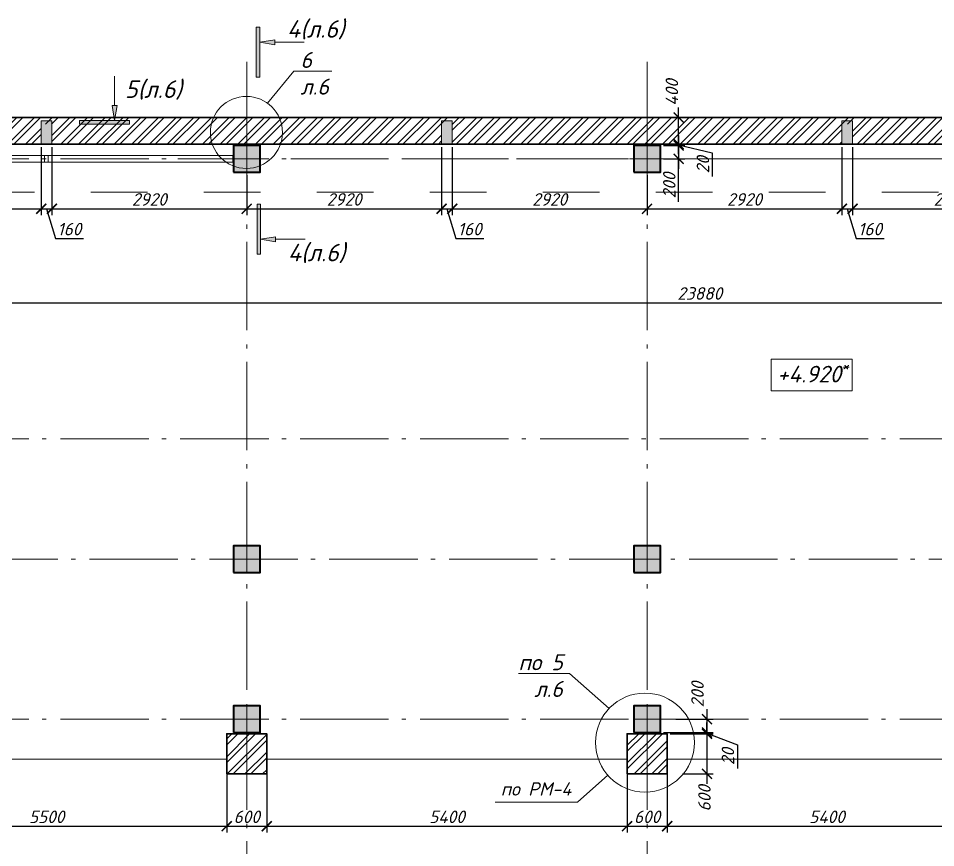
# Model space of a CAD drawing. Header units: millimetres. Extents: x -238377 to 196118, y -123284 to 30177.
# Drawn here: x -177924 to -164176, y -75137 to -62705 of the extents above; entities that cross this region are included whole.
import ezdxf
from ezdxf import colors
from ezdxf.entities.mleader import LeaderData, LeaderLine
from ezdxf.enums import TextEntityAlignment as Align
from ezdxf.math import Vec2, Vec3

# ---------------------------------------------------------------- set-up
doc = ezdxf.new("R2010")
doc.units = ezdxf.units.MM
doc.header["$MEASUREMENT"] = 0
for name, pattern in [('Double Dashed', [1797.222233, 1325, -211.666656, 63.333344, -197.222233]), ('Штриховая', [5644.444466, 2822.222233, -2822.222233]), ('штриховаяX2', [38.1, 25.4, -12.7])]:
    doc.linetypes.add(name, pattern=pattern)
doc.layers.get('0').update_dxf_attribs({"lineweight": 5})
doc.layers.add('#Hatch', color=7, linetype='Continuous', lineweight=5, true_color=0x4d4d4d)
doc.layers.add('#Каркас', color=7, linetype='Continuous', lineweight=5, true_color=0x757575)
for name, color, linetype, lineweight in [('#Бетон', 10, 'Continuous', 15), ('#Выноски', 150, 'Continuous', 15), ('#размеры', 7, 'Continuous', 5), ('k_ Рамка', 7, 'Continuous', 50), ('колонны_Ном._пера__94', 252, 'Continuous', 13), ('колонны_Ном._пера__99', 7, 'Continuous', 40), ('оси_Ном._пера__96', 7, 'Continuous', 5), ('текст_Ном._пера__1', 7, 'Continuous', 0), ('текст_Ном._пера__98', 7, 'Continuous', 35), ('чертеж_Ном._пера__96', 7, 'Continuous', 13)]:
    doc.layers.add(name, color=color, linetype=linetype, lineweight=lineweight)
for name, color, linetype in [('#стены наруж', 7, 'Continuous'), ('колонны', 7, 'Continuous'), ('оси', 7, 'Continuous')]:
    doc.layers.add(name, color=color, linetype=linetype)
doc.styles.add('STEP PR', font='isocpeui.ttf')
doc.styles.add('СГЕНЕРИР_СТИЛЬ_3', font='gost_2_304-81_type.ttf')
doc.dimstyles.new('SPDS', dxfattribs={"dimscale": 10, "dimtxt": 2.5, "dimasz": 2, "dimexe": 1.25, "dimexo": 0.625, "dimtad": 1, "dimdec": 0, "dimrnd": 0.001, "dimtxsty": 'STEP PR', "dimblk": 'ARCHTICK', "dimcen": 2.5, "dimdle": 2, "dimclrd": 256, "dimclre": 256, "dimclrt": 7, "dimadec": 0, "dimazin": 2, "dimtfac": 0.75, "dimtdec": 0, "dimtmove": 1, "dimatfit": 3, "dimfxl": 1, "dimtolj": 1, "dimarcsym": 1})

# ---------------------------------------------------------------- blocks, each defined once
blk = doc.blocks.new('Колонна_15_1', base_point=(22379, 71856))
at = {"layer": 'колонны_Ном._пера__94', "linetype": 'Continuous', "true_color": 0x7d7d7d}
blk.add_hatch(color=8, dxfattribs=at).paths.add_polyline_path([(22179, 71647), (22579, 71647), (22579, 72047), (22179, 72047)])
blk.add_hatch(color=8, dxfattribs=at).paths.add_polyline_path([(22179, 71647), (22579, 71647), (22579, 72047), (22179, 72047)])
at = {"layer": 'колонны_Ном._пера__99', "linetype": 'Continuous', "flags": 128}
blk.add_lwpolyline([(22179, 71647), (22579, 71647), (22579, 72047), (22179, 72047)], close=True, dxfattribs=at)
at = {"layer": 'колонны_Ном._пера__99', "color": 8, "linetype": 'Continuous', "true_color": 0x737373, "flags": 128}
blk.add_lwpolyline([(22179, 71647), (22579, 71647), (22579, 72047), (22179, 72047)], close=True, dxfattribs=at)
at = {"layer": 'оси_Ном._пера__96', "color": 253, "lineweight": 5, "true_color": 0x9c9c9c}
for points in [[(22379, 72047), (22379, 71647)], [(22379, 72047), (22379, 71647)], [(22179, 71847), (22579, 71847)], [(22179, 71847), (22579, 71847)]]:
    blk.add_lwpolyline(points, dxfattribs=at)
blk = doc.blocks.new('Стандартный маркер сетки_8')
at = {"layer": 'оси_Ном._пера__96', "linetype": 'Double Dashed'}
for q in [(0, 0), (20403, 0)]:
    blk.add_line((900, 0), q, dxfattribs=at)
at = {"layer": 'оси_Ном._пера__96', "style": 'СГЕНЕРИР_СТИЛЬ_3'}
blk.add_attdef('AC_MarkerText_1', text='', height=350, rotation=90, dxfattribs=at).set_placement((21973, -122), align=Align.BOTTOM_LEFT)
blk = doc.blocks.new('Стандартный маркер сетки_9')
at = {"layer": 'оси_Ном._пера__96', "linetype": 'Double Dashed'}
for q in [(0, 0), (20403, 0)]:
    blk.add_line((900, 0), q, dxfattribs=at)
at = {"layer": 'оси_Ном._пера__96', "style": 'СГЕНЕРИР_СТИЛЬ_3'}
blk.add_attdef('AC_MarkerText_1', text='', height=350, rotation=90, dxfattribs=at).set_placement((21973, -209), align=Align.BOTTOM_LEFT)
blk = doc.blocks.new('Стандартный маркер сетки_16')
at = {"layer": 'оси_Ном._пера__96', "linetype": 'Double Dashed'}
blk.add_line((900, 0), (41068, 0), dxfattribs=at)
at = {"layer": 'оси_Ном._пера__96', "style": 'СГЕНЕРИР_СТИЛЬ_3'}
blk.add_attdef('AC_MarkerText_1', text='', height=350, rotation=180, dxfattribs=at).set_placement((-261, 270), align=Align.BOTTOM_LEFT)
blk = doc.blocks.new('_ArchTick')
at = {"color": 0, "linetype": 'ByBlock', "const_width": 0.15}
blk.add_lwpolyline([(-0.5, -0.5), (0.5, 0.5)], dxfattribs=at)
blk = doc.blocks.new('*D51')
at = {"layer": '#размеры', "lineweight": -2, "transparency": 16777216}
for p, q in [((-168801, -74259), (-168801, -74909)), ((-174201, -74400), (-174201, -74909)), ((-174351, -74815), (-168651, -74815))]:
    blk.add_line(p, q, dxfattribs=at)
at = {"layer": 'Defpoints', "color": 0, "transparency": 16777216}
for p in [(-168801, -74212), (-174201, -74353), (-168801, -74815)]:
    blk.add_point(p, dxfattribs=at)
at = {"layer": '#размеры', "lineweight": -2, "transparency": 16777216, "xscale": 150, "yscale": 150, "zscale": 150, "rotation": 180}
blk.add_blockref('_ArchTick', (-174201, -74815), dxfattribs=at)
at = {"layer": '#размеры', "lineweight": -2, "transparency": 16777216, "xscale": 150, "yscale": 150, "zscale": 150}
blk.add_blockref('_ArchTick', (-168801, -74815), dxfattribs=at)
at = {"layer": '#размеры', "color": 7, "transparency": 16777216, "insert": (-171500, -74675), "char_height": 187.5, "attachment_point": 5, "style": 'STEP PR'}
blk.add_mtext('\\A1;5400', dxfattribs=at)
blk = doc.blocks.new('*D52')
at = {"layer": '#размеры', "lineweight": -2, "transparency": 16777216}
for p, q in [((-162800, -74352), (-162800, -74909)), ((-168200, -74446), (-168200, -74909)), ((-168350, -74815), (-162650, -74815))]:
    blk.add_line(p, q, dxfattribs=at)
at = {"layer": 'Defpoints', "color": 0, "transparency": 16777216}
for p in [(-162800, -74306), (-168200, -74399), (-162800, -74815)]:
    blk.add_point(p, dxfattribs=at)
at = {"layer": '#размеры', "lineweight": -2, "transparency": 16777216, "xscale": 150, "yscale": 150, "zscale": 150, "rotation": 180}
blk.add_blockref('_ArchTick', (-168200, -74815), dxfattribs=at)
at = {"layer": '#размеры', "lineweight": -2, "transparency": 16777216, "xscale": 150, "yscale": 150, "zscale": 150}
blk.add_blockref('_ArchTick', (-162800, -74815), dxfattribs=at)
at = {"layer": '#размеры', "color": 7, "transparency": 16777216, "insert": (-165805, -74675), "char_height": 187.5, "attachment_point": 5, "style": 'STEP PR'}
blk.add_mtext('\\A1;5400', dxfattribs=at)
blk = doc.blocks.new('*D63')
at = {"layer": '#размеры', "lineweight": -2, "transparency": 16777216}
for p, q in [((-168801, -73857), (-168801, -74910)), ((-168201, -73857), (-168201, -74910)), ((-168951, -74816), (-168051, -74816))]:
    blk.add_line(p, q, dxfattribs=at)
at = {"layer": 'Defpoints', "color": 0, "transparency": 16777216}
for p in [(-168801, -73810), (-168201, -73810), (-168201, -74816)]:
    blk.add_point(p, dxfattribs=at)
at = {"layer": '#размеры', "lineweight": -2, "transparency": 16777216, "xscale": 150, "yscale": 150, "zscale": 150, "rotation": 180}
blk.add_blockref('_ArchTick', (-168801, -74816), dxfattribs=at)
at = {"layer": '#размеры', "lineweight": -2, "transparency": 16777216, "xscale": 150, "yscale": 150, "zscale": 150}
blk.add_blockref('_ArchTick', (-168201, -74816), dxfattribs=at)
at = {"layer": '#размеры', "color": 7, "transparency": 16777216, "insert": (-168501, -74675), "char_height": 187.5, "attachment_point": 5, "style": 'STEP PR'}
blk.add_mtext('\\A1;600', dxfattribs=at)
blk = doc.blocks.new('*D64')
at = {"layer": '#размеры', "lineweight": -2, "transparency": 16777216}
for p, q in [((-174801, -73857), (-174801, -74910)), ((-174201, -73857), (-174201, -74910)), ((-174951, -74816), (-174051, -74816))]:
    blk.add_line(p, q, dxfattribs=at)
at = {"layer": 'Defpoints', "color": 0, "transparency": 16777216}
for p in [(-174801, -73810), (-174201, -73810), (-174201, -74816)]:
    blk.add_point(p, dxfattribs=at)
at = {"layer": '#размеры', "lineweight": -2, "transparency": 16777216, "xscale": 150, "yscale": 150, "zscale": 150, "rotation": 180}
blk.add_blockref('_ArchTick', (-174801, -74816), dxfattribs=at)
at = {"layer": '#размеры', "lineweight": -2, "transparency": 16777216, "xscale": 150, "yscale": 150, "zscale": 150}
blk.add_blockref('_ArchTick', (-174201, -74816), dxfattribs=at)
at = {"layer": '#размеры', "color": 7, "transparency": 16777216, "insert": (-174501, -74675), "char_height": 187.5, "attachment_point": 5, "style": 'STEP PR'}
blk.add_mtext('\\A1;600', dxfattribs=at)
blk = doc.blocks.new('*D68')
at = {"layer": '#размеры', "lineweight": -2, "transparency": 16777216}
for p, q in [((-174801, -74259), (-174801, -74910)), ((-180301, -74400), (-180301, -74910)), ((-180451, -74816), (-174651, -74816))]:
    blk.add_line(p, q, dxfattribs=at)
at = {"layer": 'Defpoints', "color": 0, "transparency": 16777216}
for p in [(-174801, -74212), (-180301, -74353), (-174801, -74816)]:
    blk.add_point(p, dxfattribs=at)
at = {"layer": '#размеры', "lineweight": -2, "transparency": 16777216, "xscale": 150, "yscale": 150, "zscale": 150, "rotation": 180}
blk.add_blockref('_ArchTick', (-180301, -74816), dxfattribs=at)
at = {"layer": '#размеры', "lineweight": -2, "transparency": 16777216, "xscale": 150, "yscale": 150, "zscale": 150}
blk.add_blockref('_ArchTick', (-174801, -74816), dxfattribs=at)
at = {"layer": '#размеры', "color": 7, "transparency": 16777216, "insert": (-177500, -74675), "char_height": 187.5, "attachment_point": 5, "style": 'STEP PR'}
blk.add_mtext('\\A1;5500', dxfattribs=at)
blk = doc.blocks.new('Связ001')
at = {"layer": '#Каркас', "color": 102, "linetype": 'Continuous', "lineweight": 9}
blk.add_lwpolyline([(5837, 0), (5837, 100), (0, 100), (0, 0), (5837, 0)], dxfattribs=at)
blk = doc.blocks.new('*D111')
at = {"layer": '#размеры', "lineweight": -2, "transparency": 16777216}
for p, q in [((-167604, -73060), (-167604, -73560)), ((-168068, -73210), (-167510, -73210)), ((-168255, -73410), (-167510, -73410))]:
    blk.add_line(p, q, dxfattribs=at)
at = {"layer": 'Defpoints', "color": 0, "transparency": 16777216}
for p in [(-168115, -73210), (-168301, -73410), (-167604, -73410)]:
    blk.add_point(p, dxfattribs=at)
at = {"layer": '#размеры', "lineweight": -2, "transparency": 16777216, "xscale": 150, "yscale": 150, "zscale": 150}
for p, rotation in [((-167604, -73210), 90), ((-167604, -73410), 270)]:
    blk.add_blockref('_ArchTick', p, dxfattribs=dict(at, rotation=rotation))
at = {"layer": '#размеры', "color": 7, "transparency": 16777216, "insert": (-167745, -72842), "char_height": 187.5, "attachment_point": 5, "rotation": 90, "style": 'STEP PR'}
blk.add_mtext('\\A1;200', dxfattribs=at)
blk = doc.blocks.new('*D112')
at = {"layer": '#размеры', "lineweight": -2, "transparency": 16777216}
for p, q in [((-167604, -73410), (-167604, -73260)), ((-168255, -73410), (-167510, -73410)), ((-167604, -73410), (-167604, -73430)), ((-167604, -73410), (-167604, -73430)), ((-168155, -73430), (-167510, -73430)), ((-167604, -73420), (-167148, -73594)), ((-167604, -73430), (-167604, -73580)), ((-167148, -73594), (-167148, -73951))]:
    blk.add_line(p, q, dxfattribs=at)
at = {"layer": 'Defpoints', "color": 0, "transparency": 16777216}
for p in [(-168301, -73410), (-168201, -73430), (-167604, -73430)]:
    blk.add_point(p, dxfattribs=at)
at = {"layer": '#размеры', "lineweight": -2, "transparency": 16777216, "xscale": 150, "yscale": 150, "zscale": 150}
for p, rotation in [((-167604, -73410), 270), ((-167604, -73430), 90)]:
    blk.add_blockref('_ArchTick', p, dxfattribs=dict(at, rotation=rotation))
at = {"layer": '#размеры', "color": 7, "transparency": 16777216, "insert": (-167289, -73772), "char_height": 187.5, "attachment_point": 5, "rotation": 90, "style": 'STEP PR'}
blk.add_mtext('\\A1;20', dxfattribs=at)
blk = doc.blocks.new('*D113')
at = {"layer": '#размеры', "lineweight": -2, "transparency": 16777216}
for p, q in [((-167604, -73280), (-167604, -74180)), ((-168155, -73430), (-167510, -73430)), ((-167968, -74030), (-167510, -74030))]:
    blk.add_line(p, q, dxfattribs=at)
at = {"layer": 'Defpoints', "color": 0, "transparency": 16777216}
for p in [(-168201, -73430), (-168015, -74030), (-167604, -74030)]:
    blk.add_point(p, dxfattribs=at)
at = {"layer": '#размеры', "lineweight": -2, "transparency": 16777216, "xscale": 150, "yscale": 150, "zscale": 150}
for p, rotation in [((-167604, -73430), 90), ((-167604, -74030), 270)]:
    blk.add_blockref('_ArchTick', p, dxfattribs=dict(at, rotation=rotation))
at = {"layer": '#размеры', "color": 7, "transparency": 16777216, "insert": (-167641, -74398), "char_height": 187.5, "attachment_point": 5, "rotation": 90, "style": 'STEP PR'}
blk.add_mtext('\\A1;600', dxfattribs=at)
blk = doc.blocks.new('*D142')
at = {"layer": '#размеры', "lineweight": -2, "transparency": 16777216}
for p, q in [((-180501, -65077), (-180501, -67063)), ((-156621, -65077), (-156621, -67063)), ((-180651, -66969), (-156471, -66969))]:
    blk.add_line(p, q, dxfattribs=at)
at = {"layer": 'Defpoints', "color": 0, "transparency": 16777216}
for p in [(-180501, -65030), (-156621, -65030), (-156621, -66969)]:
    blk.add_point(p, dxfattribs=at)
at = {"layer": '#размеры', "lineweight": -2, "transparency": 16777216, "xscale": 150, "yscale": 150, "zscale": 150, "rotation": 180}
blk.add_blockref('_ArchTick', (-180501, -66969), dxfattribs=at)
at = {"layer": '#размеры', "lineweight": -2, "transparency": 16777216, "xscale": 150, "yscale": 150, "zscale": 150}
blk.add_blockref('_ArchTick', (-156621, -66969), dxfattribs=at)
at = {"layer": '#размеры', "color": 7, "transparency": 16777216, "insert": (-167711, -66829), "char_height": 187.5, "attachment_point": 5, "style": 'STEP PR'}
blk.add_mtext('\\A1;23880', dxfattribs=at)
blk = doc.blocks.new('*D150')
at = {"layer": '#размеры', "lineweight": -2, "transparency": 16777216}
for p, q in [((-168028, -64590), (-168028, -64440)), ((-168255, -64590), (-167934, -64590)), ((-168255, -64610), (-167934, -64610)), ((-168028, -64610), (-168028, -64590)), ((-168028, -64610), (-168028, -64590)), ((-168028, -64600), (-167523, -64722)), ((-168028, -64610), (-168028, -64760)), ((-167523, -64722), (-167523, -65078))]:
    blk.add_line(p, q, dxfattribs=at)
at = {"layer": 'Defpoints', "color": 0, "transparency": 16777216}
for p in [(-168301, -64590), (-168301, -64610), (-168028, -64590)]:
    blk.add_point(p, dxfattribs=at)
at = {"layer": '#размеры', "lineweight": -2, "transparency": 16777216, "xscale": 150, "yscale": 150, "zscale": 150}
for p, rotation in [((-168028, -64590), 270), ((-168028, -64610), 90)]:
    blk.add_blockref('_ArchTick', p, dxfattribs=dict(at, rotation=rotation))
at = {"layer": '#размеры', "color": 7, "transparency": 16777216, "insert": (-167664, -64900), "char_height": 187.5, "attachment_point": 5, "rotation": 90, "style": 'STEP PR'}
blk.add_mtext('\\A1;20', dxfattribs=at)
blk = doc.blocks.new('*D151')
at = {"layer": '#размеры', "lineweight": -2, "transparency": 16777216}
for p, q in [((-168028, -64740), (-168028, -64040)), ((-168454, -64190), (-167934, -64190)), ((-168255, -64590), (-167934, -64590))]:
    blk.add_line(p, q, dxfattribs=at)
at = {"layer": 'Defpoints', "color": 0, "transparency": 16777216}
for p in [(-168501, -64190), (-168028, -64190), (-168301, -64590)]:
    blk.add_point(p, dxfattribs=at)
at = {"layer": '#размеры', "lineweight": -2, "transparency": 16777216, "xscale": 150, "yscale": 150, "zscale": 150}
for p, rotation in [((-168028, -64190), 90), ((-168028, -64590), 270)]:
    blk.add_blockref('_ArchTick', p, dxfattribs=dict(at, rotation=rotation))
at = {"layer": '#размеры', "color": 7, "transparency": 16777216, "insert": (-168129, -63817), "char_height": 187.5, "attachment_point": 5, "rotation": 90, "style": 'STEP PR'}
blk.add_mtext('\\A1;400', dxfattribs=at)
blk = doc.blocks.new('*D152')
at = {"layer": '#размеры', "lineweight": -2, "transparency": 16777216}
for p, q in [((-168028, -64460), (-168028, -64960)), ((-168255, -64610), (-167934, -64610)), ((-168255, -64810), (-167934, -64810)), ((-168028, -65457), (-168028, -64810))]:
    blk.add_line(p, q, dxfattribs=at)
at = {"layer": 'Defpoints', "color": 0, "transparency": 16777216}
for p in [(-168301, -64610), (-168301, -64810), (-168028, -64810)]:
    blk.add_point(p, dxfattribs=at)
at = {"layer": '#размеры', "lineweight": -2, "transparency": 16777216, "xscale": 150, "yscale": 150, "zscale": 150}
for p, rotation in [((-168028, -64610), 90), ((-168028, -64810), 270)]:
    blk.add_blockref('_ArchTick', p, dxfattribs=dict(at, rotation=rotation))
at = {"layer": '#размеры', "color": 7, "transparency": 16777216, "insert": (-168168, -65211), "char_height": 187.5, "attachment_point": 5, "rotation": 90, "style": 'STEP PR'}
blk.add_mtext('\\A1;200', dxfattribs=at)
blk = doc.blocks.new('сердечник160х300')
at = {"layer": '#Hatch', "true_color": 0xa6a6a6}
h = blk.add_hatch(color=253, dxfattribs=at)
h.dxf.hatch_style = 1
h.paths.add_polyline_path([(80, 150), (-80, 150), (-80, -198), (80, -198)])
at = {"layer": '#Бетон'}
blk.add_lwpolyline([(80, -200), (80, 150), (-80, 150), (-80, -200)], close=True, dxfattribs=at)
blk = doc.blocks.new('*D226')
at = {"layer": '#размеры', "lineweight": -2, "transparency": 16777216}
for p, q in [((-177581, -64637), (-177581, -65654)), ((-180501, -65057), (-180501, -65654)), ((-180651, -65560), (-177431, -65560))]:
    blk.add_line(p, q, dxfattribs=at)
at = {"layer": 'Defpoints', "color": 0, "transparency": 16777216}
for p in [(-177581, -64590), (-180501, -65010), (-177581, -65560)]:
    blk.add_point(p, dxfattribs=at)
at = {"layer": '#размеры', "lineweight": -2, "transparency": 16777216, "xscale": 150, "yscale": 150, "zscale": 150, "rotation": 180}
blk.add_blockref('_ArchTick', (-180501, -65560), dxfattribs=at)
at = {"layer": '#размеры', "lineweight": -2, "transparency": 16777216, "xscale": 150, "yscale": 150, "zscale": 150}
blk.add_blockref('_ArchTick', (-177581, -65560), dxfattribs=at)
at = {"layer": '#размеры', "color": 7, "transparency": 16777216, "insert": (-179041, -65419), "char_height": 187.5, "attachment_point": 5, "style": 'STEP PR'}
blk.add_mtext('\\A1;2920', dxfattribs=at)
blk = doc.blocks.new('*D227')
at = {"layer": '#размеры', "lineweight": -2, "transparency": 16777216}
for p, q in [((-177581, -64637), (-177581, -65654)), ((-177421, -64637), (-177421, -65654)), ((-177731, -65560), (-177271, -65560)), ((-177501, -65560), (-177368, -66005)), ((-177368, -66005), (-176949, -66005))]:
    blk.add_line(p, q, dxfattribs=at)
at = {"layer": 'Defpoints', "color": 0, "transparency": 16777216}
for p in [(-177581, -64590), (-177421, -64590), (-177421, -65560)]:
    blk.add_point(p, dxfattribs=at)
at = {"layer": '#размеры', "lineweight": -2, "transparency": 16777216, "xscale": 150, "yscale": 150, "zscale": 150, "rotation": 180}
blk.add_blockref('_ArchTick', (-177581, -65560), dxfattribs=at)
at = {"layer": '#размеры', "lineweight": -2, "transparency": 16777216, "xscale": 150, "yscale": 150, "zscale": 150}
blk.add_blockref('_ArchTick', (-177421, -65560), dxfattribs=at)
at = {"layer": '#размеры', "color": 7, "transparency": 16777216, "insert": (-177159, -65864), "char_height": 187.5, "attachment_point": 5, "style": 'STEP PR'}
blk.add_mtext('\\A1;160', dxfattribs=at)
blk = doc.blocks.new('*D228')
at = {"layer": '#размеры', "lineweight": -2, "transparency": 16777216}
for p, q in [((-177421, -64637), (-177421, -65654)), ((-174501, -65057), (-174501, -65654)), ((-177571, -65560), (-174351, -65560))]:
    blk.add_line(p, q, dxfattribs=at)
at = {"layer": 'Defpoints', "color": 0, "transparency": 16777216}
for p in [(-177421, -64590), (-174501, -65010), (-174501, -65560)]:
    blk.add_point(p, dxfattribs=at)
at = {"layer": '#размеры', "lineweight": -2, "transparency": 16777216, "xscale": 150, "yscale": 150, "zscale": 150, "rotation": 180}
blk.add_blockref('_ArchTick', (-177421, -65560), dxfattribs=at)
at = {"layer": '#размеры', "lineweight": -2, "transparency": 16777216, "xscale": 150, "yscale": 150, "zscale": 150}
blk.add_blockref('_ArchTick', (-174501, -65560), dxfattribs=at)
at = {"layer": '#размеры', "color": 7, "transparency": 16777216, "insert": (-175961, -65419), "char_height": 187.5, "attachment_point": 5, "style": 'STEP PR'}
blk.add_mtext('\\A1;2920', dxfattribs=at)
blk = doc.blocks.new('*D229')
at = {"layer": '#размеры', "lineweight": -2, "transparency": 16777216}
for p, q in [((-171581, -64637), (-171581, -65654)), ((-174501, -65057), (-174501, -65654)), ((-174651, -65560), (-171431, -65560))]:
    blk.add_line(p, q, dxfattribs=at)
at = {"layer": 'Defpoints', "color": 0, "transparency": 16777216}
for p in [(-171581, -64590), (-174501, -65010), (-171581, -65560)]:
    blk.add_point(p, dxfattribs=at)
at = {"layer": '#размеры', "lineweight": -2, "transparency": 16777216, "xscale": 150, "yscale": 150, "zscale": 150, "rotation": 180}
blk.add_blockref('_ArchTick', (-174501, -65560), dxfattribs=at)
at = {"layer": '#размеры', "lineweight": -2, "transparency": 16777216, "xscale": 150, "yscale": 150, "zscale": 150}
blk.add_blockref('_ArchTick', (-171581, -65560), dxfattribs=at)
at = {"layer": '#размеры', "color": 7, "transparency": 16777216, "insert": (-173041, -65419), "char_height": 187.5, "attachment_point": 5, "style": 'STEP PR'}
blk.add_mtext('\\A1;2920', dxfattribs=at)
blk = doc.blocks.new('*D230')
at = {"layer": '#размеры', "lineweight": -2, "transparency": 16777216}
for p, q in [((-171581, -64637), (-171581, -65654)), ((-171421, -64637), (-171421, -65654)), ((-171731, -65560), (-171271, -65560)), ((-171501, -65560), (-171368, -66005)), ((-171368, -66005), (-170949, -66005))]:
    blk.add_line(p, q, dxfattribs=at)
at = {"layer": 'Defpoints', "color": 0, "transparency": 16777216}
for p in [(-171581, -64590), (-171421, -64590), (-171421, -65560)]:
    blk.add_point(p, dxfattribs=at)
at = {"layer": '#размеры', "lineweight": -2, "transparency": 16777216, "xscale": 150, "yscale": 150, "zscale": 150, "rotation": 180}
blk.add_blockref('_ArchTick', (-171581, -65560), dxfattribs=at)
at = {"layer": '#размеры', "lineweight": -2, "transparency": 16777216, "xscale": 150, "yscale": 150, "zscale": 150}
blk.add_blockref('_ArchTick', (-171421, -65560), dxfattribs=at)
at = {"layer": '#размеры', "color": 7, "transparency": 16777216, "insert": (-171159, -65864), "char_height": 187.5, "attachment_point": 5, "style": 'STEP PR'}
blk.add_mtext('\\A1;160', dxfattribs=at)
blk = doc.blocks.new('*D231')
at = {"layer": '#размеры', "lineweight": -2, "transparency": 16777216}
for p, q in [((-171421, -64637), (-171421, -65654)), ((-168501, -65057), (-168501, -65654)), ((-171571, -65560), (-168351, -65560))]:
    blk.add_line(p, q, dxfattribs=at)
at = {"layer": 'Defpoints', "color": 0, "transparency": 16777216}
for p in [(-171421, -64590), (-168501, -65010), (-168501, -65560)]:
    blk.add_point(p, dxfattribs=at)
at = {"layer": '#размеры', "lineweight": -2, "transparency": 16777216, "xscale": 150, "yscale": 150, "zscale": 150, "rotation": 180}
blk.add_blockref('_ArchTick', (-171421, -65560), dxfattribs=at)
at = {"layer": '#размеры', "lineweight": -2, "transparency": 16777216, "xscale": 150, "yscale": 150, "zscale": 150}
blk.add_blockref('_ArchTick', (-168501, -65560), dxfattribs=at)
at = {"layer": '#размеры', "color": 7, "transparency": 16777216, "insert": (-169961, -65419), "char_height": 187.5, "attachment_point": 5, "style": 'STEP PR'}
blk.add_mtext('\\A1;2920', dxfattribs=at)
blk = doc.blocks.new('*D232')
at = {"layer": '#размеры', "lineweight": -2, "transparency": 16777216}
for p, q in [((-165581, -64637), (-165581, -65654)), ((-168501, -65057), (-168501, -65654)), ((-168651, -65560), (-165431, -65560))]:
    blk.add_line(p, q, dxfattribs=at)
at = {"layer": 'Defpoints', "color": 0, "transparency": 16777216}
for p in [(-165581, -64590), (-168501, -65010), (-165581, -65560)]:
    blk.add_point(p, dxfattribs=at)
at = {"layer": '#размеры', "lineweight": -2, "transparency": 16777216, "xscale": 150, "yscale": 150, "zscale": 150, "rotation": 180}
blk.add_blockref('_ArchTick', (-168501, -65560), dxfattribs=at)
at = {"layer": '#размеры', "lineweight": -2, "transparency": 16777216, "xscale": 150, "yscale": 150, "zscale": 150}
blk.add_blockref('_ArchTick', (-165581, -65560), dxfattribs=at)
at = {"layer": '#размеры', "color": 7, "transparency": 16777216, "insert": (-167041, -65419), "char_height": 187.5, "attachment_point": 5, "style": 'STEP PR'}
blk.add_mtext('\\A1;2920', dxfattribs=at)
blk = doc.blocks.new('*D233')
at = {"layer": '#размеры', "lineweight": -2, "transparency": 16777216}
for p, q in [((-165581, -64637), (-165581, -65654)), ((-165421, -64637), (-165421, -65654)), ((-165731, -65560), (-165271, -65560)), ((-165501, -65560), (-165368, -66005)), ((-165368, -66005), (-164949, -66005))]:
    blk.add_line(p, q, dxfattribs=at)
at = {"layer": 'Defpoints', "color": 0, "transparency": 16777216}
for p in [(-165581, -64590), (-165421, -64590), (-165421, -65560)]:
    blk.add_point(p, dxfattribs=at)
at = {"layer": '#размеры', "lineweight": -2, "transparency": 16777216, "xscale": 150, "yscale": 150, "zscale": 150, "rotation": 180}
blk.add_blockref('_ArchTick', (-165581, -65560), dxfattribs=at)
at = {"layer": '#размеры', "lineweight": -2, "transparency": 16777216, "xscale": 150, "yscale": 150, "zscale": 150}
blk.add_blockref('_ArchTick', (-165421, -65560), dxfattribs=at)
at = {"layer": '#размеры', "color": 7, "transparency": 16777216, "insert": (-165159, -65864), "char_height": 187.5, "attachment_point": 5, "style": 'STEP PR'}
blk.add_mtext('\\A1;160', dxfattribs=at)
blk = doc.blocks.new('*D234')
at = {"layer": '#размеры', "lineweight": -2, "transparency": 16777216}
for p, q in [((-165421, -64637), (-165421, -65654)), ((-162501, -65057), (-162501, -65654)), ((-165571, -65560), (-162351, -65560))]:
    blk.add_line(p, q, dxfattribs=at)
at = {"layer": 'Defpoints', "color": 0, "transparency": 16777216}
for p in [(-165421, -64590), (-162501, -65010), (-162501, -65560)]:
    blk.add_point(p, dxfattribs=at)
at = {"layer": '#размеры', "lineweight": -2, "transparency": 16777216, "xscale": 150, "yscale": 150, "zscale": 150, "rotation": 180}
blk.add_blockref('_ArchTick', (-165421, -65560), dxfattribs=at)
at = {"layer": '#размеры', "lineweight": -2, "transparency": 16777216, "xscale": 150, "yscale": 150, "zscale": 150}
blk.add_blockref('_ArchTick', (-162501, -65560), dxfattribs=at)
at = {"layer": '#размеры', "color": 7, "transparency": 16777216, "insert": (-163961, -65419), "char_height": 187.5, "attachment_point": 5, "style": 'STEP PR'}
blk.add_mtext('\\A1;2921', dxfattribs=at)
blk = doc.blocks.new('_None')
blk = doc.blocks.new('*U251')
at = {"linetype": 'ByBlock', "ltscale": 100}
h = blk.add_hatch(color=256, dxfattribs=at)
h.dxf.hatch_style = 1
h.paths.add_polyline_path([(35, 1000), (-35, 1000), (-35, 0), (35, 0)])
h = blk.add_hatch(color=256, dxfattribs=at)
h.dxf.hatch_style = 1
h.paths.add_polyline_path([(335, 750), (335, 700), (335, 650), (35, 700)])
for p, q in [((-35, 1000), (35, 1000)), ((-35, 0), (-35, 1000)), ((35, 1000), (35, 0)), ((35, 700), (335, 750)), ((335, 750), (335, 700)), ((35, 700), (335, 650)), ((335, 650), (335, 700)), ((35, 0), (-35, 0))]:
    blk.add_line(p, q, dxfattribs=at)
at = {"linetype": 'ByBlock', "ltscale": 100, "extrusion": (0, 1, 0), "elevation": 700}
blk.add_lwpolyline([(-925, 0), (-335, 0)], dxfattribs=at)
at = {"ltscale": 100, "style": 'STEP PR'}
blk.add_attdef('Nv', text='', height=350, dxfattribs=at).set_placement((781, 790), align=Align.RIGHT)
blk = doc.blocks.new('*U249')
at = {"linetype": 'ByBlock', "ltscale": 100}
h = blk.add_hatch(color=256, dxfattribs=at)
h.dxf.hatch_style = 1
h.paths.add_polyline_path([(35, 0), (-35, 0), (-35, -1000), (35, -1000)])
h = blk.add_hatch(color=256, dxfattribs=at)
h.dxf.hatch_style = 1
h.paths.add_polyline_path([(335, -750), (335, -700), (335, -650), (35, -700)])
for p, q in [((35, 0), (-35, 0)), ((-35, 0), (-35, -1000)), ((35, -1000), (35, 0)), ((35, -700), (335, -650)), ((35, -700), (335, -750)), ((335, -650), (335, -700)), ((335, -750), (335, -700)), ((-35, -1000), (35, -1000))]:
    blk.add_line(p, q, dxfattribs=at)
at = {"linetype": 'ByBlock', "ltscale": 100, "extrusion": (0, -1, 0), "elevation": 700}
blk.add_lwpolyline([(925, 0), (335, 0)], dxfattribs=at)
at = {"ltscale": 100, "style": 'STEP PR'}
blk.add_attdef('Nv', text='', height=350, dxfattribs=at).set_placement((781, -1140), align=Align.RIGHT)
blk = doc.blocks.new('*U392')
at = {"ltscale": 100}
h = blk.add_hatch(color=256, dxfattribs=at)
h.dxf.hatch_style = 1
h.paths.add_polyline_path([(1415, 1070), (1365, 1070), (1315, 1070), (1365, 770)])
h = blk.add_hatch(color=256, dxfattribs=at)
h.dxf.hatch_style = 1
h.paths.add_polyline_path([(1665, 700), (1665, 770), (665, 770), (665, 700)])
at = {"linetype": 'Continuous', "ltscale": 100}
for p, q in [((1365, 770), (1315, 1070)), ((1315, 1070), (1365, 1070)), ((1415, 1070), (1365, 1070)), ((1365, 770), (1415, 1070)), ((1665, 770), (665, 770)), ((1665, 700), (1665, 770)), ((665, 700), (1665, 700))]:
    blk.add_line(p, q, dxfattribs=at)
at = {"linetype": 'Continuous', "ltscale": 100, "extrusion": (1, -1e-16, 0), "elevation": 1365}
blk.add_lwpolyline([(1660, 0), (1070, 0)], dxfattribs=at)
at = {"linetype": 'Continuous', "ltscale": 100}
blk.add_lwpolyline([(665, 700), (665, 770)], dxfattribs=at)
at = {"ltscale": 100, "style": 'STEP PR'}
blk.add_attdef('Nh', text='', height=350, dxfattribs=at).set_placement((1799, 1222), align=Align.RIGHT)

msp = doc.modelspace()

# ---------------------------------------------------------------- hatches: boundary and pattern name
at = {"layer": '#Hatch'}
h = msp.add_hatch(dxfattribs=at)
h.set_pattern_fill('ANSI32', color=256, scale=500)
h.paths.add_polyline_path([(-146380.9, -64190.4), (-147001.2, -64190.4), (-147001.2, -64259), (-147001.2, -64590.4), (-146780.9, -64590.4), (-146780.9, -64810.4), (-146380.9, -64810.4)])
h.paths.add_polyline_path([(-146380.9, -64810.4), (-146780.9, -64810.4), (-146780.9, -65310.4), (-146380.9, -65310.4)])
h.paths.add_polyline_path([(-177581.5, -64590.4), (-177581.5, -64290.4), (-177421.5, -64290.4), (-177421.5, -64590.4), (-171581.5, -64590.4), (-171581.5, -64290.4), (-171421.5, -64290.4), (-171421.5, -64590.4), (-165581.5, -64590.4), (-165581.5, -64290.4), (-165421.5, -64290.4), (-165421.5, -64590.4), (-159581.5, -64590.4), (-159581.5, -64290.4), (-159421.5, -64290.4), (-159421.5, -64590.4), (-150081.5, -64590.4), (-150081.5, -64290.4), (-149921.5, -64290.4), (-149921.5, -64590.4), (-147001.2, -64590.4), (-147001.2, -64259), (-147001.2, -64190.4), (-184301.2, -64190.4), (-184301.2, -64590.4), (-180700.9, -64590.4)])
h = msp.add_hatch(dxfattribs=at)
h.set_pattern_fill('ANSI32', color=256, scale=500)
h.set_pattern_definition([(45, (-0.3, 0), (-132.58252, 132.58252), []), (45, (88.1, 0), (-132.58252, 132.58252), [])])
h.paths.add_polyline_path([(-184001.5, -73430.4), (-184301.2, -73430.4), (-184301.2, -74030.4), (-184000.9, -74030.4)])
h.paths.add_polyline_path([(-183700.6, -73430.4), (-184001.5, -73430.4), (-184000.9, -74030.4), (-183700.6, -74030.4)])
h.paths.add_polyline_path([(-180501.5, -73430.4), (-180901.8, -73430.4), (-180901.8, -74030.3), (-180501.5, -74030.3)])
h.paths.add_polyline_path([(-180301.5, -73430.4), (-180501.5, -73430.4), (-180501.5, -74030.3), (-180301.5, -74030.3)])
h.paths.add_polyline_path([(-174501.5, -73430.4), (-174801.5, -73430.4), (-174801.5, -74030.4), (-174501.5, -74030.4)])
h.paths.add_polyline_path([(-174201.5, -73430.4), (-174501.5, -73430.4), (-174501.5, -74030.4), (-174201.5, -74030.4)])
h.paths.add_polyline_path([(-168501.5, -73430.4), (-168801.8, -73430.4), (-168801.8, -74030.4), (-168501.8, -74030.4)])
h.paths.add_polyline_path([(-168201.8, -73430.4), (-168501.5, -73430.4), (-168501.8, -74030.4), (-168201.8, -74030.4)])
h.paths.add_polyline_path([(-162501.5, -73430.4), (-162801.8, -73430.4), (-162801.8, -74030.4), (-162501.8, -74030.4)])
h.paths.add_polyline_path([(-162201.8, -73430.4), (-162501.5, -73430.4), (-162501.8, -74030.4), (-162201.8, -74030.4)])
h.paths.add_polyline_path([(-156501.5, -73430.4), (-156721.8, -73430.4), (-156721.8, -73210.4), (-156901.7, -73210.4), (-156901.7, -73830.4), (-156501.5, -73830.4)], flags=17)
h.paths.add_polyline_path([(-156301.6, -73430.4), (-156721.8, -73430.4), (-156721.8, -73010.4), (-156901.7, -73010.4), (-156901.7, -73830.4), (-156302.1, -73830.4), (-156302.1, -73830.4), (-156901.7, -73830.4), (-156901.7, -74030.4), (-156302.1, -74030.4), (-156302.1, -73830.4), (-156901.7, -73830.4), (-156901.7, -73830.4), (-156301.6, -73830.4)])

# ---------------------------------------------------------------- linework, layer by layer
at = {"layer": '#Выноски'}
for centre, radius in [((-174506.2, -64414.9), 540.1), ((-168532.4, -73562), 741.8)]:
    msp.add_circle(centre, radius, dxfattribs=at)
at = {"layer": '#Каркас', "color": 83, "linetype": 'Continuous', "true_color": 0x7dc93b}
msp.add_lwpolyline([(-177530.4, -64760.4), (-177477.8, -64760.4), (-177477.8, -64860.4), (-177530.4, -64860.4)], close=True, dxfattribs=at)
at = {"layer": '#стены наруж', "lineweight": 30}
msp.add_lwpolyline([(-180700.9, -64590.4), (-146780.9, -64590.4), (-146780.9, -65310.4), (-146380.9, -65310.4), (-146380.9, -64190.4), (-184301.2, -64190.4), (-184301.2, -64590.4), (-180700.9, -64590.4)], dxfattribs=at)
for points in [[(-174201.2, -74030.4), (-174201.2, -73430.4), (-174801.2, -73430.4), (-174801.2, -74030.4)], [(-168201.5, -74030.4), (-168201.5, -73430.4), (-168801.5, -73430.4), (-168801.5, -74030.4)], [(-174201.2, -74030.4), (-174201.2, -74030.4), (-174801.2, -74030.4), (-174801.2, -74030.4)], [(-168201.5, -74030.4), (-168201.5, -74030.4), (-168801.5, -74030.4), (-168801.5, -74030.4)]]:
    msp.add_lwpolyline(points, close=True, dxfattribs=at)
at = {"color": 210}
msp.add_lwpolyline([(-169090.2, -74051), (-169541.4, -74455.6), (-170778.3, -74455.6)], dxfattribs=at)
at = {"layer": 'Defpoints', "color": 4, "linetype": 'Штриховая', "lineweight": 5, "ltscale": 0.3}
msp.add_lwpolyline([(-184002.2, -64810.4), (-147201.8, -64810.4), (-147201.8, -65310.6), (-184002.2, -65310.6)], close=True, dxfattribs=at)
at = {"layer": 'Defpoints', "color": 8, "linetype": 'штриховаяX2', "lineweight": 5, "ltscale": 5, "true_color": 0x737373, "const_width": 0.5}
msp.add_lwpolyline([(-174302, -73010.4), (-174702.3, -73010.4), (-174701.6, -65010.4), (-174301.3, -65010.4)], close=True, dxfattribs=at)
at = {"layer": 'оси_Ном._пера__96', "linetype": 'Double Dashed'}
for p, q in [((-143619.1, -64810.4), (-216265.2, -64810.4)), ((-143182.5, -70810.4), (-215482.5, -70810.4)), ((-143619.1, -73210.4), (-216265.2, -73210.4))]:
    msp.add_line(p, q, dxfattribs=at)
at = {"layer": 'текст_Ном._пера__98', "linetype": 'Continuous', "lineweight": 5, "flags": 128}
msp.add_lwpolyline([(-166639.2, -67811.6), (-165425.2, -67811.6), (-165425.2, -68287.5), (-166639.2, -68287.5)], close=True, dxfattribs=at)
at = {"layer": 'чертеж_Ном._пера__96'}
for points in [[(-180301.2, -73810.4), (-174801.2, -73810.4)], [(-174201.2, -73810.4), (-168801.5, -73810.4)], [(-168201.5, -73810.4), (-162801.5, -73810.4)]]:
    msp.add_lwpolyline(points, dxfattribs=at)

# ---------------------------------------------------------------- block references
at = {"layer": '#Выноски'}
ref = msp.add_blockref('*U251', (-174332.6, -63587), dxfattribs=dict(at, xscale=0.75, yscale=0.75, zscale=0.75))
ref.add_attrib('Nv', '4(л.6)', dxfattribs={"layer": '0', "ltscale": 100, "height": 262.5, "style": 'STEP PR'}).set_placement((-173036.4, -62994.5), align=Align.RIGHT)
ref = msp.add_blockref('*U392', (-177505.5, -64814), dxfattribs=dict(at, xscale=0.75, yscale=0.75, zscale=0.75))
ref.add_attrib('Nh', '5(л.6)', dxfattribs={"layer": '0', "ltscale": 100, "height": 262.5, "style": 'STEP PR'}).set_placement((-175472.6, -63897.6), align=Align.RIGHT)
ref = msp.add_blockref('*U249', (-174320.1, -65491.9), dxfattribs=dict(at, xscale=0.75, yscale=0.75, zscale=0.75))
ref.add_attrib('Nv', '4(л.6)', dxfattribs={"layer": '0', "ltscale": 100, "height": 262.5, "style": 'STEP PR'}).set_placement((-173023.9, -66346.9), align=Align.RIGHT)
at = {"layer": '#Каркас', "color": 0, "linetype": 'Continuous', "xscale": 0.9584354169361496, "zscale": 1000}
msp.add_blockref('Связ001', (-180301.5, -64860.4), dxfattribs=at)
at = {"layer": '#размеры'}
for p in [(-177501.5, -64390.4), (-171501.5, -64390.4), (-165501.5, -64390.4)]:
    msp.add_blockref('сердечник160х300', p, dxfattribs=at)
at = {"layer": 'колонны'}
for p in [(-174501.5, -64801.5), (-168501.5, -64801.5), (-174501.5, -70801.5), (-168501.5, -70801.5), (-174501.5, -73201.5), (-168501.5, -73201.5)]:
    msp.add_blockref('Колонна_15_1', p, dxfattribs=at)
at = {"layer": 'оси', "color": 251, "linetype": 'Continuous', "lineweight": 13, "zscale": 1000}
for name, p, rotation in [('Стандартный маркер сетки_8', (-174501.2, -63359), 270), ('Стандартный маркер сетки_9', (-168501.2, -63359), 270), ('Стандартный маркер сетки_16', (-142719.1, -69010.4), 180)]:
    msp.add_blockref(name, p, dxfattribs=dict(at, rotation=rotation))

# ---------------------------------------------------------------- texts
at = {"layer": 'k_ Рамка', "color": 7, "style": 'STEP PR'}
msp.add_text('по РМ-4', height=200, dxfattribs=at).set_placement((-170693.7, -74357.2))
at = {"layer": 'текст_Ном._пера__1', "linetype": 'Continuous', "insert": (-166551.4, -68162.9), "char_height": 250, "attachment_point": 7, "style": 'STEP PR'}
msp.add_mtext('\\A1;+4.920{\\H0.7x;\\S*^ ;}', dxfattribs=at)

# ---------------------------------------------------------------- dimensions: what is measured, and where the dimension line sits
at = {"layer": '#размеры'}
for base, p1, p2, picture, middle in [((-168027.6, -64190.4), (-168301.5, -64590.4), (-168501.2, -64190.4), '*D151', (-167988.4, -63817.3)), ((-168027.6, -64590.4), (-168301.5, -64610.4), (-168301.5, -64590.4), '*D150', (-167523.5, -64768.4)), ((-168027.6, -64810.4), (-168301.5, -64610.4), (-168301.5, -64810.4), '*D152', (-167934.1, -65211.3)), ((-167604.2, -73410.4), (-168115, -73210.4), (-168301.5, -73410.4), '*D111', (-167604.2, -72842.1)), ((-167604.2, -73430.4), (-168301.5, -73410.4), (-168201.5, -73430.4), '*D112', (-167148.1, -73641.3)), ((-167604.2, -74030.4), (-168201.5, -73430.4), (-168015, -74030.4), '*D113', (-167499.9, -74398.1))]:
    dim = msp.add_linear_dim(base=base, p1=p1, p2=p2, angle=90, dimstyle='SPDS', override={"dimscale": 75, "dimtxsty": 'STEP PR'}, dxfattribs=at)
    dim.commit()
    dim.dimension.update_dxf_attribs({"geometry": picture, "text_midpoint": middle, "dimtype": 160})
for base, p1, p2, picture, middle in [((-177581.5, -65559.8), (-180501.2, -65010.4), (-177581.5, -64590.4), '*D226', (-179041.3, -65419.2)), ((-177421.5, -65559.8), (-177581.5, -64590.4), (-177421.5, -64590.4), '*D227', (-177321, -65864.5)), ((-174501.2, -65559.8), (-177421.5, -64590.4), (-174501.2, -65010.4), '*D228', (-175961.3, -65419.2)), ((-171581.5, -65559.8), (-174501.2, -65010.4), (-171581.5, -64590.4), '*D229', (-173041.3, -65419.2)), ((-171421.5, -65559.8), (-171581.5, -64590.4), (-171421.5, -64590.4), '*D230', (-171321, -65864.5)), ((-168501.2, -65559.8), (-171421.5, -64590.4), (-168501.2, -65010.4), '*D231', (-169961.3, -65419.2)), ((-165581.5, -65559.8), (-168501.2, -65010.4), (-165581.5, -64590.4), '*D232', (-167041.3, -65419.2)), ((-165421.5, -65559.8), (-165581.5, -64590.4), (-165421.5, -64590.4), '*D233', (-165321, -65864.5)), ((-162500.6, -65559.8), (-165421.5, -64590.4), (-162500.6, -65010.4), '*D234', (-163961, -65419.2))]:
    dim = msp.add_linear_dim(base=base, p1=p1, p2=p2, dimstyle='SPDS', override={"dimscale": 75, "dimtxsty": 'STEP PR'}, dxfattribs=at)
    dim.commit()
    dim.dimension.update_dxf_attribs({"geometry": picture, "text_midpoint": middle})
for base, p1, p2, picture, middle in [((-156621.2, -66969.3), (-180501.5, -65030.4), (-156621.2, -65030.4), '*D142', (-167710.8, -66969.3)), ((-174201.2, -74816.1), (-174801.2, -73810.4), (-174201.2, -73810.4), '*D64', (-174501.2, -74816.1)), ((-168201.5, -74816.1), (-168801.5, -73810.4), (-168201.5, -73810.4), '*D63', (-168501.2, -74816.1)), ((-174801.2, -74816.1), (-180300.9, -74353.2), (-174801.2, -74212.4), '*D68', (-177500, -74815.4)), ((-168801.5, -74815.4), (-174201.2, -74353.2), (-168801.5, -74212.4), '*D51', (-171500.3, -74815.4)), ((-162800.3, -74815.4), (-168200.5, -74399.1), (-162800.3, -74305.6), '*D52', (-165805.4, -74815.4))]:
    dim = msp.add_linear_dim(base=base, p1=p1, p2=p2, dimstyle='SPDS', override={"dimscale": 75, "dimtxsty": 'STEP PR'}, dxfattribs=at)
    dim.commit()
    dim.dimension.update_dxf_attribs({"geometry": picture, "text_midpoint": middle, "dimtype": 160})

# ---------------------------------------------------------------- leaders
at = {"layer": '#Выноски'}
ml = msp.add_multileader_mtext('Standard', dxfattribs=at)
ml.set_content('\\A1;6\\Pл.6', color=256, style='STEP PR')
ml.set_leader_properties(color=256, linetype='ByLayer', lineweight=-1)
ml.set_arrow_properties(name='NONE')
ml.build(insert=Vec2(0, 0))
ml.multileader.update_dxf_attribs({"text_left_attachment_type": 6, "text_right_attachment_type": 6, "dogleg_length": 0, "arrow_head_size": 240})
ctx = ml.context
ctx.base_point, ctx.char_height, ctx.arrow_head_size, ctx.landing_gap_size, ctx.plane_origin = Vec3(-173796.7, -63496.4), 240, 240, 100, Vec3(-169779, -77665.6)
ctx.left_attachment, ctx.right_attachment = 6, 6
notes = []
notes.append((ctx, [(0, (1, 1, 0), (-173796.7, -63496.4), (1, 0), 0, [(0, [(-174192.2, -63975.4)], 0, [])])]))
ctx.mtext.insert, ctx.mtext.rotation, ctx.mtext.defined_height, ctx.mtext.flow_direction = Vec3(-173696.7, -63208.4), 6.2831853, 130.9, 5
ml = msp.add_multileader_mtext('Standard', dxfattribs=at)
ml.set_content('\\A1;по 5\\Pл.6 ', color=256, style='STEP PR')
ml.set_leader_properties(color=256, linetype='ByLayer', lineweight=-1)
ml.set_arrow_properties(name='NONE')
ml.build(insert=Vec2(0, 0))
ml.multileader.update_dxf_attribs({"text_left_attachment_type": 6, "text_right_attachment_type": 6, "dogleg_length": 0, "arrow_head_size": 240})
ctx = ml.context
ctx.base_point, ctx.char_height, ctx.arrow_head_size, ctx.landing_gap_size, ctx.plane_origin = Vec3(-170529.2, -72526.1), 240, 240, 100, Vec3(-164152.3, -85940)
ctx.left_attachment, ctx.right_attachment, ctx.text_align_type = 6, 6, 2
notes.append((ctx, [(1, (1, 1, 0), (-169663.2, -72526.1), (-1, 0), 0, [(0, [(-169070.3, -73051.3)], 0, [])])]))
ctx.mtext.insert, ctx.mtext.rotation, ctx.mtext.width, ctx.mtext.defined_height, ctx.mtext.alignment, ctx.mtext.flow_direction = Vec3(-169763.2, -72238.1), 6.2831853, 920.715, 410.9, 3, 5
for ctx, leaders in notes:
    for number, flags, end, landing, length, lines in leaders:
        leader = LeaderData()
        leader.index, (leader.has_last_leader_line, leader.has_dogleg_vector, leader.attachment_direction) = number, flags
        leader.last_leader_point, leader.dogleg_vector, leader.dogleg_length = Vec3(end), Vec3(landing), length
        for number, points, colour, breaks in lines:
            line = LeaderLine()
            line.index, line.vertices, line.color, line.breaks = number, Vec3.list(points), colors.encode_raw_color(colour), breaks
            leader.lines.append(line)
        ctx.leaders.append(leader)

doc.saveas('drawing.dxf')
